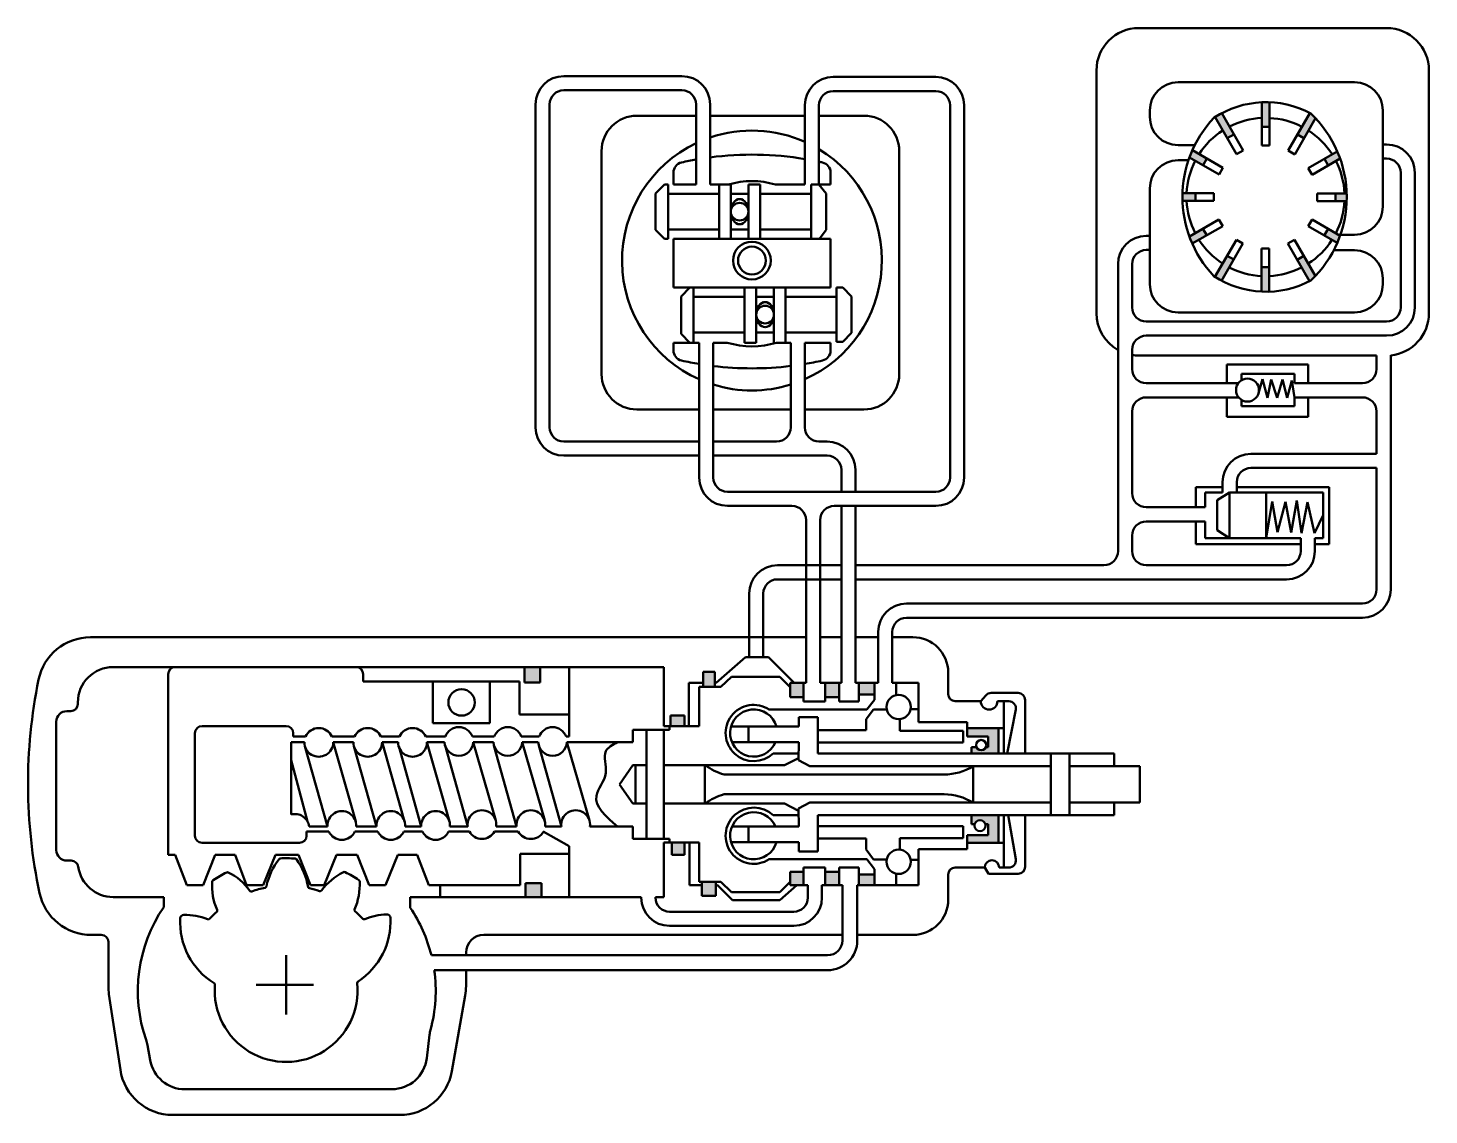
# Model space of a CAD drawing. Header units: millimetres. Extents: x 2894 to 11869, y 2137 to 5316.
# Drawn here: x 2894 to 6862, y 2137 to 5215 of the extents above; entities that cross this region are included whole.
import ezdxf

# ---------------------------------------------------------------- set-up
doc = ezdxf.new("R2010")
doc.units = ezdxf.units.MM
doc.layers.add('Layer1', color=7, linetype='Continuous', lineweight=50)

# ---------------------------------------------------------------- blocks, each defined once
blk = doc.blocks.new('*U3')
at = {"layer": 'Layer1'}
blk.add_line((10.8, 0), (-10.8, 0), dxfattribs=at)
blk = doc.blocks.new('*U4')
at = {"layer": 'Layer1', "color": 0, "linetype": 'ByBlock', "lineweight": -2, "transparency": 16777216}
blk.add_blockref('*U3', (6399.3, 4934.4), dxfattribs=at)
for p, rotation in [((6300, 4908), 29.99999999999998), ((6498.5, 4907.7), 330.0000000000001), ((6227.3, 4835.5), 59.99999999999999), ((6571, 4834.9), 300.0000000000001), ((6200.5, 4736.4), 90), ((6597.4, 4735.7), 270), ((6226.9, 4637.1), 120), ((6570.6, 4636.5), 240), ((6299.4, 4564.4), 150), ((6497.8, 4564), 210), ((6398.6, 4537.6), 180)]:
    blk.add_blockref('*U3', p, dxfattribs=dict(at, rotation=rotation))

msp = doc.modelspace()

# ---------------------------------------------------------------- hatches: boundary and pattern name
at = {"layer": 'Layer1'}
h = msp.add_hatch(color=256, dxfattribs=at)
h.dxf.hatch_style = 1
h.paths.add_polyline_path([(6540.7, 4959.1, 0.01716), (6524.8, 4974.9), (6489.1, 4913.1), (6507.8, 4902.3)])
h.paths.add_polyline_path([(6410.1, 5004.4, 0.020155), (6388.5, 5004.3), (6388.5, 4934.4), (6410.1, 4934.4)])
h.paths.add_polyline_path([(6274.8, 4973.4, 0.020155), (6256.1, 4962.5), (6290.7, 4902.6), (6309.4, 4913.4)])
h.paths.add_polyline_path([(6191.8, 4868.5, 0.016746), (6183.6, 4848.3), (6221.9, 4826.2), (6232.7, 4844.9)])
h.paths.add_polyline_path([(6200.5, 4747.2), (6163.9, 4747.2, 0.016585), (6163.8, 4725.6), (6200.5, 4725.6)])
h.paths.add_polyline_path([(6232.3, 4627.8), (6221.5, 4646.5), (6183.4, 4624.5, 0.016751), (6191.5, 4604.2)])
h.paths.add_polyline_path([(6308.8, 4559), (6290.1, 4569.8), (6255.6, 4510.1, 0.020155), (6274.3, 4499.2)])
h.paths.add_polyline_path([(6409.4, 4537.6), (6387.8, 4537.6), (6387.8, 4468, 0.020155), (6409.4, 4467.9)])
h.paths.add_polyline_path([(6507.2, 4569.4), (6488.5, 4558.6), (6523.6, 4497.7, 0.004198), (6527.6, 4499.8, 0.013604), (6540.1, 4512.4)])
h.paths.add_polyline_path([(6576, 4645.9), (6565.2, 4627.1), (6601.8, 4606, 0.016766), (6609.9, 4626.3)])
h.paths.add_polyline_path([(6628.7, 4746.5), (6597.4, 4746.5), (6597.4, 4724.8), (6628.7, 4724.8, 0.016585)])
h.paths.add_polyline_path([(6610.1, 4845, 0.016771), (6602.1, 4865.4), (6565.6, 4844.3), (6576.4, 4825.5)])
h = msp.add_hatch(color=256, dxfattribs=at)
h.dxf.hatch_style = 1
h.paths.add_polyline_path([(4753.2, 2908), (4717.1, 2908), (4717.1, 2872.8), (4753.2, 2872.8)])
h.paths.add_polyline_path([(4753, 3267.4), (4713.5, 3267.4), (4713.5, 3237.5), (4753, 3237.5)])
h.paths.add_polyline_path([(4841.9, 2796.6), (4802.8, 2796.6), (4802.8, 2757.3), (4841.9, 2757.3)])
h.paths.add_polyline_path([(5090.7, 2825.5), (5052.6, 2825.5), (5052.6, 2797), (5052.6, 2787.6), (5090.7, 2787.6)])
h.paths.add_polyline_path([(5191, 2825.5), (5152.1, 2825.5), (5152.1, 2787.6), (5191, 2787.6)])
h.paths.add_polyline_path([(5291.5, 2817.8), (5247.3, 2817.8), (5247.3, 2787.6), (5291.5, 2787.6)])
h.paths.add_polyline_path([(4839.6, 3391.9), (4806, 3391.9), (4806, 3348.9), (4839.6, 3348.9)])
h.paths.add_polyline_path([(5090.7, 3360.3), (5063.8, 3360.3), (5052.6, 3360.3), (5052.6, 3348.5), (5052.6, 3319.9), (5090.7, 3319.9)])
h.paths.add_polyline_path([(5191, 3360.3), (5152.1, 3360.3), (5152.1, 3319.9), (5191, 3319.9)])
h.paths.add_polyline_path([(5291.5, 3360.3), (5247.3, 3360.3), (5247.3, 3327.7), (5291.5, 3327.7)])
h.paths.add_polyline_path([(4344.8, 3405), (4300.2, 3405), (4300.2, 3361.5), (4344.8, 3361.5)])
h.paths.add_polyline_path([(4348.8, 2793.4), (4303, 2793.4), (4303, 2753.7), (4348.8, 2753.7)])
h.paths.add_polyline_path([(5642.4, 3231.6), (5554.2, 3231.6), (5554.2, 3208.7), (5613.4, 3208.7), (5613.4, 3178.5), (5607.3, 3178.5, -0.673367), (5580.3, 3178.5), (5565.9, 3178.5), (5565.9, 3160.3), (5642.4, 3160.3)])
h.paths.add_polyline_path([(5642.4, 2985.2), (5565.9, 2985.2), (5565.9, 2959.7), (5575.1, 2959.7, -0.785514), (5605.6, 2959.7), (5613.4, 2959.7), (5613.4, 2928.5), (5554.2, 2928.5), (5554.2, 2907.4), (5642.4, 2907.4)])

# ---------------------------------------------------------------- linework, layer by layer
for p, q in [((6741.9, 5214.7), (6040.1, 5214.7)), ((5920.1, 5094.7), (5920.1, 4407.2)), ((6861.9, 4407.2), (6861.9, 5094.7)), ((4746.1, 5078.5), (4411.4, 5078.5)), ((5465.4, 5076.1), (5174.3, 5076.1)), ((6651.4, 5060.9), (6151.1, 5060.9)), ((4411.4, 5038.5), (4746.1, 5038.5)), ((5174.3, 5036.1), (5465.4, 5036.1)), ((6388.5, 5004.3), (6388.5, 4882)), ((6410.1, 4882), (6410.1, 5004.6)), ((4331.4, 4998.5), (4331.4, 4083.7)), ((4371.4, 4083.7), (4371.4, 4998.5)), ((4618.6, 4966.4), (4786.1, 4966.4)), ((4786.1, 4998.5), (4786.1, 4771.3)), ((4826.1, 4771.3), (4826.1, 4998.5)), ((4826.1, 4966.4), (5094.3, 4966.4)), ((5094.3, 4771.3), (5094.3, 4996.1)), ((5134.3, 4771.3), (5134.3, 4996.1)), ((5134.3, 4966.4), (5261.6, 4966.4)), ((5505.4, 4996.1), (5505.4, 3941.4)), ((5545.4, 3941.4), (5545.4, 4996.1)), ((6071.1, 4980.9), (6071.1, 4962.9)), ((6256.1, 4962.5), (6316.9, 4857.2)), ((6335.7, 4868), (6274.8, 4973.4)), ((6524.1, 4973.6), (6462.9, 4867.6)), ((6731.4, 4709.2), (6731.4, 4980.9)), ((6481.6, 4856.8), (6540.7, 4959.1)), ((6151.1, 4882.9), (6198.6, 4882.9)), ((6388.5, 4882), (6410.1, 4882)), ((6742, 4885), (6731.4, 4885)), ((4518.6, 4234.5), (4518.6, 4866.4)), ((5361.6, 4866.4), (5361.6, 4234.5)), ((6183.6, 4848.3), (6267.3, 4799.9)), ((6278.1, 4818.7), (6191.8, 4868.5)), ((6316.9, 4857.2), (6335.7, 4868)), ((6462.9, 4867.6), (6481.6, 4856.8)), ((6602.1, 4865.4), (6520.1, 4818)), ((6530.9, 4799.3), (6610.1, 4845)), ((6731.4, 4845), (6742, 4845)), ((4721.9, 4771.3), (4721.9, 4804.8)), ((5167.3, 4771.3), (5167.3, 4804.7)), ((6151.1, 4840.4), (6180.8, 4840.4)), ((6267.3, 4799.9), (6278.1, 4818.7)), ((6520.1, 4818), (6530.9, 4799.3)), ((6782, 4805), (6782, 4423.6)), ((6822, 4423.6), (6822, 4805)), ((4696.7, 4771.3), (4671.7, 4746.3)), ((4706.9, 4771.3), (4696.7, 4771.3)), ((4706.9, 4617.9), (4706.9, 4771.3)), ((4721.9, 4771.3), (4786.1, 4771.3)), ((4826.1, 4771.3), (4877.9, 4771.3)), ((4884.5, 4771.3), (4851.5, 4771.3)), ((4851.5, 4771.3), (4851.5, 4617.9)), ((4884.5, 4771.3), (4884.5, 4617.9)), ((4934.5, 4745.3), (4934.5, 4771.3)), ((4934.5, 4617.9), (4934.5, 4771.3)), ((4934.5, 4771.3), (4967.5, 4771.3)), ((4967.5, 4771.3), (4967.5, 4617.9)), ((5010.9, 4771.3), (5094.3, 4771.3)), ((5112.1, 4617.9), (5112.1, 4771.3)), ((5129.2, 4771.3), (5112.1, 4771.3)), ((5112.1, 4771.3), (5167.3, 4771.3)), ((5134.3, 4771.3), (5154.2, 4746.3)), ((4671.7, 4746.3), (4671.7, 4642.9)), ((4851.5, 4745.3), (4706.9, 4745.3)), ((4934.5, 4745.3), (4884.5, 4745.3)), ((5112.1, 4745.3), (4967.5, 4745.3)), ((5154.2, 4746.3), (5154.2, 4642.9)), ((6071.1, 4760.4), (6071.1, 4489.4)), ((6163.8, 4725.6), (6253, 4725.6)), ((6253, 4747.2), (6163.9, 4747.2)), ((6253, 4725.6), (6253, 4747.2)), ((6628.7, 4746.5), (6544.9, 4746.5)), ((6544.9, 4746.5), (6544.9, 4724.8)), ((6544.9, 4724.8), (6628.7, 4724.8)), ((4696.7, 4617.9), (4671.7, 4642.9)), ((4706.9, 4643.9), (4851.5, 4643.9)), ((4884.5, 4643.9), (4934.5, 4643.9)), ((4967.5, 4643.9), (5112.1, 4643.9)), ((5135.3, 4617.9), (5154.2, 4642.9)), ((6267, 4672.7), (6183.4, 4624.5)), ((6191.5, 4604.2), (6277.8, 4654)), ((6277.8, 4654), (6267, 4672.7)), ((6530.6, 4672.1), (6519.7, 4653.4)), ((6519.7, 4653.4), (6601.8, 4606)), ((6609.9, 4626.3), (6530.6, 4672.1)), ((4696.7, 4617.9), (4706.9, 4617.9)), ((4721.9, 4617.9), (5167.3, 4617.9)), ((4721.9, 4479.7), (4721.9, 4617.9)), ((4884.5, 4617.9), (4934.5, 4617.9)), ((5129.2, 4617.9), (5104.1, 4617.9)), ((5167.3, 4617.9), (5167.3, 4479.7)), ((6071.1, 4626.2), (6061.3, 4626.2)), ((6071.1, 4586.2), (6071.1, 4626.2)), ((6316.3, 4615.2), (6255.6, 4510.1)), ((6274.3, 4499.2), (6335, 4604.4)), ((6335, 4604.4), (6316.3, 4615.2)), ((6481, 4614.9), (6462.2, 4604)), ((6462.2, 4604), (6523.6, 4497.8)), ((6540.1, 4512.4), (6481, 4614.9)), ((6651.4, 4629.2), (6610.9, 4629.2)), ((6061.3, 4586.2), (6071.1, 4586.2)), ((6409.4, 4590.1), (6387.8, 4590.1)), ((6387.8, 4590.1), (6387.8, 4467.4)), ((6409.4, 4467.7), (6409.4, 4590.1)), ((6651.4, 4585.2), (6591.9, 4585.2)), ((5981.3, 4546.2), (5981.3, 3733.3)), ((6021.3, 4423.6), (6021.3, 4546.2)), ((6731.4, 4489.4), (6731.4, 4505.2)), ((5167.3, 4479.7), (4721.9, 4479.7)), ((4768.9, 4479.7), (4743.9, 4454.7)), ((4743.9, 4454.7), (4743.9, 4348.5)), ((4779.1, 4479.7), (4768.9, 4479.7)), ((4779.1, 4323.5), (4779.1, 4479.7)), ((4923.7, 4453.7), (4779.1, 4453.7)), ((4956.7, 4479.7), (4923.7, 4479.7)), ((4923.7, 4479.7), (4923.7, 4323.5)), ((5006.7, 4479.7), (4956.7, 4479.7)), ((4956.7, 4479.7), (4956.7, 4323.5)), ((5006.7, 4453.7), (4956.7, 4453.7)), ((5006.7, 4453.7), (5006.7, 4479.7)), ((5006.7, 4323.5), (5006.7, 4479.7)), ((5006.7, 4479.7), (5039.7, 4479.7)), ((5039.7, 4479.7), (5039.7, 4323.5)), ((5184.3, 4453.7), (5039.7, 4453.7)), ((5184.3, 4326.2), (5184.3, 4479.7)), ((5184.3, 4479.7), (5201.4, 4479.7)), ((5201.4, 4479.7), (5226.4, 4454.7)), ((5226.4, 4454.7), (5226.4, 4351.2)), ((6151.1, 4409.4), (6651.4, 4409.4)), ((6742, 4383.6), (6061.3, 4383.6)), ((4768.9, 4323.5), (4743.9, 4348.5)), ((4779.1, 4352.2), (4923.7, 4352.2)), ((4956.7, 4352.2), (5006.7, 4352.2)), ((5039.7, 4352.2), (5184.3, 4352.2)), ((5184.3, 4326.2), (5201.4, 4326.2)), ((5226.4, 4351.2), (5201.4, 4326.2)), ((6061.3, 4343.6), (6742, 4343.6)), ((4721.9, 4323.5), (4721.9, 4302.2)), ((4768.9, 4323.5), (4721.9, 4323.5)), ((4768.9, 4323.5), (4794.9, 4323.5)), ((4794.9, 4323.5), (4794.9, 3941.4)), ((4834.9, 3941.4), (4834.9, 4323.5)), ((4834.9, 4323.5), (4874.5, 4323.5)), ((4923.7, 4323.5), (4956.7, 4323.5)), ((5014.3, 4323.5), (5054.3, 4323.5)), ((5054.3, 4083.7), (5054.3, 4323.5)), ((5094.3, 4323.5), (5094.3, 4083.7)), ((5094.3, 4323.5), (5167.3, 4323.5)), ((5167.3, 4323.5), (5167.3, 4302.3)), ((6021.3, 4248.8), (6021.3, 4303.6)), ((6040.1, 4287.2), (6713.4, 4287.2)), ((6713.4, 4248.8), (6713.4, 4287.2)), ((6753.4, 4287.8), (6753.4, 3624.7)), ((6289.5, 4208.8), (6289.5, 4261.8)), ((6289.5, 4261.8), (6519.8, 4261.8)), ((6519.8, 4208.8), (6519.8, 4261.8)), ((6289.5, 4208.8), (6061.3, 4208.8)), ((6289.5, 4208.8), (6321.9, 4208.8)), ((6330.5, 4235.3), (6481.2, 4235.3)), ((6330.5, 4216.8), (6330.5, 4235.3)), ((6390.7, 4220.4), (6379.2, 4180.4)), ((6390.7, 4220.4), (6404.1, 4167.7)), ((6404.1, 4167.7), (6414.6, 4218.9)), ((6414.6, 4218.9), (6432, 4167.7)), ((6432, 4167.7), (6446.9, 4218.9)), ((6446.9, 4218.9), (6460.3, 4167.7)), ((6460.3, 4167.7), (6473.2, 4216.9)), ((6473.2, 4216.9), (6481.2, 4168.8)), ((6481.2, 4235.3), (6481.2, 4208.8)), ((6481.2, 4208.8), (6519.8, 4208.8)), ((6519.8, 4208.8), (6673.4, 4208.8)), ((6061.3, 4168.8), (6289.5, 4168.8)), ((6289.5, 4113.6), (6289.5, 4168.8)), ((6289.5, 4168.8), (6322.7, 4168.8)), ((6519.8, 4168.8), (6481.2, 4168.8)), ((6481.2, 4168.8), (6481.2, 4143.4)), ((6673.4, 4168.8), (6519.8, 4168.8)), ((6519.8, 4168.8), (6519.8, 4113.6)), ((4794.9, 4134.5), (4618.6, 4134.5)), ((5054.3, 4134.5), (4834.9, 4134.5)), ((5261.6, 4134.5), (5094.3, 4134.5)), ((6021.3, 3897.5), (6021.3, 4128.8)), ((6330.5, 4143.4), (6330.5, 4161.9)), ((6481.2, 4143.4), (6330.5, 4143.4)), ((6713.4, 4008.8), (6713.4, 4128.8)), ((6519.8, 4113.6), (6289.5, 4113.6)), ((4794.9, 4043.7), (4411.4, 4043.7)), ((5014.3, 4043.7), (4834.9, 4043.7)), ((5157.6, 4043.7), (5134.3, 4043.7)), ((6357.4, 4008.8), (6713.4, 4008.8)), ((4411.4, 4003.7), (4794.9, 4003.7)), ((4834.9, 4003.7), (5157.6, 4003.7)), ((6713.4, 3968.8), (6357.4, 3968.8)), ((6713.4, 3624.7), (6713.4, 3968.8)), ((5197.6, 3963.7), (5197.6, 3901.4)), ((5237.6, 3901.4), (5237.6, 3963.7)), ((6277.4, 3899.3), (6277.4, 3928.8)), ((6317.4, 3928.8), (6317.4, 3899.3)), ((5465.4, 3901.4), (4874.9, 3901.4)), ((6277.4, 3914.1), (6201.9, 3914.1)), ((6201.9, 3914.1), (6201.9, 3857.5)), ((6227.6, 3899.3), (6277.4, 3899.3)), ((6227.6, 3857.5), (6227.6, 3899.3)), ((6297.4, 3899.3), (6262.3, 3877.2)), ((6297.4, 3899.3), (6297.4, 3770.4)), ((6401.1, 3899.3), (6297.4, 3899.3)), ((6317.4, 3914.1), (6579, 3914.1)), ((6317.4, 3899.3), (6562.2, 3899.3)), ((6401.1, 3770.4), (6401.1, 3899.3)), ((6562.2, 3899.3), (6562.2, 3770.4)), ((6579, 3753), (6579, 3914.1)), ((4874.9, 3861.4), (5057.5, 3861.4)), ((5177.5, 3861.4), (5465.4, 3861.4)), ((5197.6, 3861.4), (5197.6, 3360.3)), ((5237.6, 3360.3), (5237.6, 3861.4)), ((6227.6, 3857.5), (6061.3, 3857.5)), ((6262.3, 3877.2), (6262.3, 3792.3)), ((6401.1, 3770.4), (6418.2, 3873.9)), ((6418.2, 3873.9), (6432.9, 3786.6)), ((6432.9, 3786.6), (6455.8, 3873.1)), ((6455.8, 3873.1), (6471.3, 3785.8)), ((6471.3, 3785.8), (6487.6, 3876.3)), ((6487.6, 3876.3), (6500.7, 3784.2)), ((6500.7, 3784.2), (6517.8, 3871.5)), ((6517.8, 3871.5), (6537.4, 3784.2)), ((5097.5, 3821.4), (5097.5, 3360.3)), ((5137.5, 3360.3), (5137.5, 3821.4)), ((6061.3, 3817.5), (6227.6, 3817.5)), ((6201.9, 3817.5), (6201.9, 3753)), ((6227.6, 3770.4), (6227.6, 3817.5)), ((6537.4, 3784.2), (6562.2, 3834.9)), ((6021.3, 3733.3), (6021.3, 3777.5)), ((6498.8, 3770.4), (6227.6, 3770.4)), ((6262.3, 3792.3), (6297.4, 3770.4)), ((6297.4, 3770.4), (6401.1, 3770.4)), ((6498.8, 3753), (6498.8, 3770.4)), ((6562.2, 3770.4), (6538.8, 3770.4)), ((6538.8, 3770.4), (6538.8, 3753)), ((6201.9, 3753), (6498.8, 3753)), ((6498.8, 3753), (6498.8, 3733.3)), ((6538.8, 3733.3), (6538.8, 3753)), ((6538.8, 3753), (6579, 3753)), ((5197.6, 3693.3), (5016.5, 3693.3)), ((5941.3, 3693.3), (5237.6, 3693.3)), ((6458.8, 3693.3), (6061.3, 3693.3)), ((5016.5, 3653.3), (5197.6, 3653.3)), ((5237.6, 3653.3), (6458.8, 3653.3)), ((4936.5, 3613.3), (4936.5, 3432.9)), ((4976.5, 3432.9), (4976.5, 3613.3)), ((5381.9, 3584.7), (6673.4, 3584.7)), ((6673.4, 3544.7), (5381.9, 3544.7)), ((5301.9, 3360.3), (5301.9, 3504.7)), ((5341.9, 3504.7), (5341.9, 3360.3)), ((5097.5, 3489.5), (3070.9, 3489.5)), ((5197.6, 3489.5), (5137.5, 3489.5)), ((5301.9, 3489.5), (5237.6, 3489.5)), ((5400.2, 3489.5), (5341.9, 3489.5)), ((4843.1, 3360.3), (4926, 3432.9)), ((4926, 3432.9), (4991.2, 3432.9)), ((4991.2, 3432.9), (5063.8, 3360.3)), ((3135.3, 3405), (4694.6, 3405)), ((3291, 3385), (3291, 2873.7)), ((3823.3, 3405), (3311, 3405)), ((3843.3, 3364), (3843.3, 3385)), ((4300.2, 3361.5), (4300.2, 3405)), ((4300.2, 3405), (4344.8, 3405)), ((4344.8, 3405), (4344.8, 3361.5)), ((4427.1, 3270.4), (4427.1, 3405)), ((4694.6, 3405), (4694.6, 3237.5)), ((4806, 3391.9), (4806, 3348.9)), ((4839.6, 3391.9), (4806, 3391.9)), ((4839.6, 3348.9), (4839.6, 3391.9)), ((4856.1, 3348.9), (4886.5, 3377.6)), ((4886.5, 3377.6), (5023.1, 3377.6)), ((5023.1, 3377.6), (5052.6, 3348.5)), ((5500.2, 3328.3), (5500.2, 3389.5)), ((4286.4, 3364), (3843.3, 3364)), ((4040.3, 3246.3), (4040.3, 3364)), ((4040.3, 3364), (4201.6, 3364)), ((4201.6, 3364), (4201.6, 3246.3)), ((4286.4, 3270.4), (4286.4, 3364)), ((4344.8, 3361.5), (4300.2, 3361.5)), ((4766, 3237.5), (4766, 3360.3)), ((4766, 3360.3), (4806, 3360.3)), ((4794.9, 3237.5), (4794.9, 3348.9)), ((4794.9, 3348.9), (4856.1, 3348.9)), ((4806, 3348.9), (4839.6, 3348.9)), ((4839.6, 3360.3), (4843.1, 3360.3)), ((5063.8, 3360.3), (5052.6, 3360.3)), ((5052.6, 3360.3), (5052.6, 3348.5)), ((5052.6, 3348.5), (5052.6, 3319.9)), ((5063.8, 3360.3), (5097.5, 3360.3)), ((5090.7, 3319.9), (5090.7, 3360.3)), ((5137.5, 3360.3), (5197.6, 3360.3)), ((5152.1, 3319.9), (5152.1, 3360.3)), ((5191, 3319.9), (5191, 3360.3)), ((5237.6, 3360.3), (5301.9, 3360.3)), ((5247.3, 3327.7), (5247.3, 3360.3)), ((5291.5, 3327.7), (5291.5, 3360.3)), ((5341.9, 3360.3), (5416.4, 3360.3)), ((5352.4, 3360.3), (5352.4, 3325.6)), ((5416.4, 3360.3), (5416.4, 3249.3)), ((3035.3, 3305), (3035.3, 3300.1)), ((5052.6, 3319.9), (5090.7, 3319.9)), ((5090.7, 3319.9), (5090.7, 3307.8)), ((5090.7, 3307.8), (5152.1, 3307.8)), ((5152.1, 3307.8), (5152.1, 3319.9)), ((5152.1, 3319.9), (5191, 3319.9)), ((5191, 3319.9), (5191, 3307.8)), ((5191, 3307.8), (5247.3, 3307.8)), ((5247.3, 3307.8), (5247.3, 3327.7)), ((5247.3, 3327.7), (5291.5, 3327.7)), ((5291.5, 3312.5), (5269.7, 3284.7)), ((5291.5, 3327.7), (5291.5, 3312.5)), ((5592.6, 3308.3), (5520.2, 3308.3)), ((5592.6, 3308.3), (5606.9, 3324.7)), ((5622, 3331.7), (5698.1, 3331.7)), ((5657.9, 3308.3), (5639.7, 3308.3)), ((5657.9, 3231.6), (5657.9, 3308.3)), ((5672, 3308.3), (5657.9, 3308.3)), ((5718.1, 3311.7), (5718.1, 3160.3)), ((3015.3, 3280.1), (3004.2, 3280.1)), ((4427.1, 3270.4), (4286.4, 3270.4)), ((4427.1, 3208), (4427.1, 3270.4)), ((4713.5, 3267.4), (4713.5, 3237.5)), ((4753, 3267.4), (4713.5, 3267.4)), ((4753, 3237.5), (4753, 3267.4)), ((5269.7, 3284.7), (4993.2, 3284.7)), ((5076.9, 3236.5), (5076.9, 3262.7)), ((5076.9, 3262.7), (5130.6, 3262.7)), ((5130.6, 3262.7), (5130.6, 3160.3)), ((5288.9, 3285.1), (5268.1, 3257.1)), ((5268.1, 3257.1), (5268.1, 3226.4)), ((5326, 3285.1), (5288.9, 3285.1)), ((5363, 3224.6), (5363, 3257.5)), ((5416.4, 3286.2), (5393.9, 3286.2)), ((5667.7, 3160.3), (5691.6, 3284.6)), ((2974.2, 3250.1), (2974.2, 2886.9)), ((3366.9, 2927.5), (3366.9, 3218)), ((3386.9, 3238), (3625.4, 3238)), ((3645.4, 3218), (3645.4, 3208)), ((4201.6, 3246.3), (4040.3, 3246.3)), ((4606.9, 3192), (4606.9, 3227.2)), ((4606.9, 3227.2), (4711, 3227.2)), ((4645.3, 3227.2), (4645.3, 2918.2)), ((4694.6, 3237.5), (4766, 3237.5)), ((4694.9, 2918.2), (4694.9, 3227.2)), ((4711, 3227.2), (4711, 3237.5)), ((4711, 3237.5), (4794.9, 3237.5)), ((4713.5, 3237.5), (4753, 3237.5)), ((5076.9, 3236.5), (4885.3, 3236.5)), ((4934.5, 3236.5), (4934.5, 3192.4)), ((5268.1, 3226.4), (5130.6, 3226.4)), ((5542.8, 3224.6), (5363, 3224.6)), ((5416.4, 3249.3), (5554.2, 3249.3)), ((5542.8, 3191.2), (5542.8, 3224.6)), ((5554.2, 3249.3), (5554.2, 3231.6)), ((5554.2, 3231.6), (5657.9, 3231.6)), ((5554.2, 3231.6), (5554.2, 3208.7)), ((5642.4, 3160.3), (5642.4, 3231.6)), ((5657.9, 3231.6), (5657.9, 3160.3)), ((3639.5, 3192), (3676.9, 3192)), ((3639.5, 2987.5), (3639.5, 3192)), ((3645.4, 3208), (3680.3, 3208)), ((3742.4, 2953.4), (3678.5, 3180.7)), ((3754.9, 3208), (3818.9, 3208)), ((3758.3, 3192), (3815.5, 3192)), ((3758.3, 3192), (3822.2, 2967.5)), ((3881, 2953.4), (3817, 3180.7)), ((3893.5, 3208), (3945.8, 3208)), ((3896.9, 3192), (3942.4, 3192)), ((3896.9, 3192), (3960.7, 2967.5)), ((4007.9, 2953.4), (3943.9, 3180.7)), ((4020.4, 3208), (4076.1, 3208)), ((4023.8, 3192), (4073.7, 3192)), ((4023.8, 3192), (4087.6, 2967.5)), ((4139.4, 2953.4), (4075.2, 3183.2)), ((4152.6, 3208), (4214.6, 3208)), ((4155, 3192), (4212.2, 3192)), ((4155, 3192), (4218.9, 2970.1)), ((4277.9, 2953.4), (4213.7, 3183.2)), ((4291.2, 3208), (4341.5, 3208)), ((4293.5, 3192), (4339.2, 3192)), ((4293.5, 3192), (4357.4, 2970.1)), ((4404.9, 2953.4), (4340.6, 3183.2)), ((4418.1, 3208), (4427.1, 3208)), ((4420.4, 3192), (4606.9, 3192)), ((4420.4, 3192), (4484.3, 2970.1)), ((5076.9, 3192.4), (4887.9, 3192.4)), ((5076.9, 3192.4), (5075.8, 3140.9)), ((5130.6, 3191.2), (5542.8, 3191.2)), ((5554.2, 3208.7), (5613.4, 3208.7)), ((5565.9, 3178.5), (5565.9, 3160.3)), ((5580.3, 3178.5), (5565.9, 3178.5)), ((5613.4, 3178.5), (5607.3, 3178.5)), ((5613.4, 3208.7), (5613.4, 3178.5)), ((3639.5, 3141.4), (3685.8, 2967.5)), ((5075.8, 3160.2), (5004.1, 3160.2)), ((5075.8, 3147.3), (5036.3, 3126.8)), ((5075.8, 3160.2), (5075.8, 3147.3)), ((5075.8, 3140.9), (5108.2, 3124.2)), ((5130.6, 3160.3), (5970.6, 3160.3)), ((5657.9, 3160.3), (5642.4, 3160.3)), ((5718.1, 3160.3), (5667.7, 3160.3)), ((5791.1, 2985.2), (5791.1, 3160.3)), ((5791.1, 3160.3), (5844.2, 3160.3)), ((5844.2, 3160.3), (5844.2, 2985.2)), ((5970.6, 3160.3), (5970.6, 3124.2)), ((4607.5, 3126.8), (4569.6, 3072.7)), ((4645.3, 3126.8), (4607.5, 3126.8)), ((4614.6, 3072.7), (4614.6, 3126.8)), ((5036.3, 3126.8), (4694.9, 3126.8)), ((4811.1, 3126.8), (4811.1, 3072.7)), ((4865.5, 3100.8), (5488.5, 3100.8)), ((5108.2, 3124.2), (5791.1, 3124.2)), ((5570.5, 3124.2), (5570.5, 3072.7)), ((5844.2, 3124.2), (6043.2, 3124.2)), ((6043.2, 3124.2), (6043.2, 3021.3)), ((4607.5, 3018.6), (4569.6, 3072.7)), ((4614.6, 3072.7), (4614.6, 3018.6)), ((4811.1, 3018.6), (4811.1, 3072.7)), ((5570.5, 3021.3), (5570.5, 3072.7)), ((4645.3, 3018.6), (4607.5, 3018.6)), ((5036.3, 3018.6), (4694.9, 3018.6)), ((4865.5, 3044.7), (5488.5, 3044.7)), ((5075.8, 2998.2), (5036.3, 3018.6)), ((5075.8, 3004.5), (5108.2, 3021.3)), ((5108.2, 3021.3), (5791.1, 3021.3)), ((5844.2, 3021.3), (6043.2, 3021.3)), ((5970.6, 3021.3), (5970.6, 2985.2)), ((5075.8, 2985.3), (5004.1, 2985.3)), ((5076.9, 2953.1), (5075.8, 3004.5)), ((5130.6, 2882.8), (5130.6, 2985.2)), ((5130.6, 2985.2), (5970.6, 2985.2)), ((5565.9, 2959.7), (5565.9, 2985.2)), ((5657.9, 2985.2), (5642.4, 2985.2)), ((5642.4, 2985.2), (5642.4, 2907.4)), ((5657.9, 2907.4), (5657.9, 2985.2)), ((5670, 2985.2), (5691.5, 2860.6)), ((5718.1, 2985.2), (5718.1, 2839.7)), ((3683, 2939.3), (3683, 2927.5)), ((3746.1, 2939.3), (3683, 2939.3)), ((3742.4, 2953.4), (3690.4, 2953.4)), ((3884.6, 2939.3), (3819.9, 2939.3)), ((3881, 2953.4), (3823.6, 2953.4)), ((4011.6, 2939.3), (3958.5, 2939.3)), ((4007.9, 2953.4), (3962.2, 2953.4)), ((4144.1, 2939.3), (4085.4, 2939.3)), ((4139.4, 2953.4), (4089.1, 2953.4)), ((4282.6, 2939.3), (4215.4, 2939.3)), ((4277.9, 2953.4), (4220.1, 2953.4)), ((4427.1, 2897.8), (4353, 2939.3)), ((4404.9, 2953.4), (4358.6, 2953.4)), ((4606.9, 2953.4), (4485.5, 2953.4)), ((4606.9, 2953.4), (4606.9, 2918.2)), ((5076.9, 2953.1), (4887.9, 2953.1)), ((4934.5, 2909), (4934.5, 2953.1)), ((5130.6, 2954.3), (5542.8, 2954.3)), ((5542.8, 2954.3), (5542.8, 2920.9)), ((5575.1, 2959.7), (5565.9, 2959.7)), ((5613.4, 2959.7), (5605.6, 2959.7)), ((5613.4, 2928.5), (5613.4, 2959.7)), ((3663, 2907.5), (3386.9, 2907.5)), ((4427.1, 2875.9), (4427.1, 2897.8)), ((4606.9, 2918.2), (4711, 2918.2)), ((4645.3, 2918.2), (4694.9, 2918.2)), ((4711, 2908), (4694.6, 2908)), ((4694.6, 2908), (4694.6, 2900.8)), ((4694.6, 2753.7), (4694.6, 2900.8)), ((4711, 2918.2), (4711, 2908)), ((4711, 2908), (4794.9, 2908)), ((4753.2, 2908), (4717.1, 2908)), ((4717.1, 2908), (4717.1, 2872.8)), ((4753.2, 2872.8), (4753.2, 2908)), ((4767.5, 2908), (4767.5, 2787.6)), ((4794.9, 2908), (4794.9, 2796.6)), ((5076.9, 2909), (4885.3, 2909)), ((5076.9, 2909), (5076.9, 2882.8)), ((5268.1, 2919.1), (5130.6, 2919.1)), ((5268.1, 2888.4), (5268.1, 2919.1)), ((5542.8, 2920.9), (5363, 2920.9)), ((5363, 2920.9), (5363, 2888)), ((5554.2, 2907.4), (5554.2, 2928.5)), ((5554.2, 2928.5), (5613.4, 2928.5)), ((5554.2, 2889.6), (5554.2, 2907.4)), ((5554.2, 2907.4), (5657.9, 2907.4)), ((5657.9, 2907.4), (5657.9, 2837.2)), ((3004.2, 2856.9), (3016.5, 2856.9)), ((3291, 2873.7), (3310.6, 2873.7)), ((3310.6, 2873.7), (3344.1, 2787.8)), ((3390.3, 2787.8), (3424.5, 2873.7)), ((3424.5, 2873.7), (3481.1, 2873.7)), ((3481.1, 2873.7), (3512.8, 2787.8)), ((3560.2, 2787.8), (3594.6, 2873.7)), ((3594.6, 2873.7), (3660.3, 2873.7)), ((3660.3, 2873.7), (3694.1, 2787.8)), ((3732.5, 2787.8), (3767.7, 2873.7)), ((3767.7, 2873.7), (3826.7, 2873.7)), ((3826.7, 2873.7), (3860.7, 2787.8)), ((3906.2, 2787.8), (3941.1, 2873.7)), ((3941.1, 2873.7), (3996.6, 2873.7)), ((3996.6, 2873.7), (4029.7, 2787.8)), ((4288.3, 2787.8), (4288.3, 2875.9)), ((4288.3, 2875.9), (4427.1, 2875.9)), ((4427.1, 2875.9), (4427.1, 2753.7)), ((4717.1, 2872.8), (4753.2, 2872.8)), ((5269.7, 2860.8), (4993.2, 2860.8)), ((5076.9, 2882.8), (5130.6, 2882.8)), ((5288.9, 2860.4), (5268.1, 2888.4)), ((5291.5, 2833), (5269.7, 2860.8)), ((5326, 2860.4), (5288.9, 2860.4)), ((5416.4, 2859.3), (5393.9, 2859.3)), ((5416.4, 2787.6), (5416.4, 2889.6)), ((5416.4, 2889.6), (5554.2, 2889.6)), ((5052.6, 2797), (5052.6, 2825.5)), ((5052.6, 2825.5), (5090.7, 2825.5)), ((5090.7, 2825.5), (5090.7, 2837.6)), ((5090.7, 2837.6), (5152.1, 2837.6)), ((5090.7, 2787.6), (5090.7, 2825.5)), ((5152.1, 2837.6), (5152.1, 2825.5)), ((5152.1, 2825.5), (5191, 2825.5)), ((5152.1, 2825.5), (5152.1, 2787.6)), ((5191, 2825.5), (5191, 2837.6)), ((5191, 2837.6), (5247.3, 2837.6)), ((5191, 2787.6), (5191, 2825.5)), ((5247.3, 2837.6), (5247.3, 2817.8)), ((5247.3, 2817.8), (5291.5, 2817.8)), ((5247.3, 2817.8), (5247.3, 2787.6)), ((5291.5, 2817.8), (5291.5, 2833)), ((5291.5, 2817.8), (5291.5, 2787.6)), ((5352.4, 2787.6), (5352.4, 2819.9)), ((5500.2, 2817.2), (5500.2, 2746.5)), ((5603.7, 2837.2), (5520.2, 2837.2)), ((5614.8, 2819.7), (5603.7, 2837.2)), ((5698.1, 2819.7), (5614.8, 2819.7)), ((5657.9, 2837.2), (5644.7, 2837.2)), ((5671.8, 2837.2), (5657.9, 2837.2)), ((3344.1, 2787.8), (3390.3, 2787.8)), ((3512.8, 2787.8), (3560.2, 2787.8)), ((3694.1, 2787.8), (3732.5, 2787.8)), ((3860.7, 2787.8), (3906.2, 2787.8)), ((4029.7, 2787.8), (4288.3, 2787.8)), ((4061.4, 2753.7), (4061.4, 2787.8)), ((4303, 2793.4), (4303, 2753.7)), ((4348.8, 2793.4), (4303, 2793.4)), ((4348.8, 2753.7), (4348.8, 2793.4)), ((4767.5, 2787.6), (4802.8, 2787.6)), ((4794.9, 2796.6), (4856.1, 2796.6)), ((4841.9, 2796.6), (4802.8, 2796.6)), ((4802.8, 2796.6), (4802.8, 2757.3)), ((4841.9, 2757.3), (4841.9, 2796.6)), ((4841.9, 2787.6), (4847, 2787.6)), ((4847, 2787.6), (4889.6, 2745)), ((4856.1, 2796.6), (4886.5, 2767.8)), ((5023.1, 2767.8), (5052.6, 2797)), ((5023.8, 2745), (5071.2, 2787.6)), ((5052.6, 2797), (5052.6, 2787.6)), ((5052.6, 2787.6), (5090.7, 2787.6)), ((5071.2, 2787.6), (5102.6, 2787.6)), ((5102.6, 2787.6), (5102.6, 2752)), ((5142.6, 2787.6), (5142.6, 2752)), ((5142.6, 2787.6), (5200.7, 2787.6)), ((5152.1, 2787.6), (5191, 2787.6)), ((5200.7, 2631), (5200.7, 2787.6)), ((5242.7, 2787.6), (5242.7, 2630.6)), ((5242.7, 2787.6), (5416.4, 2787.6)), ((5247.3, 2787.6), (5291.5, 2787.6)), ((3135.3, 2753.7), (3278.3, 2753.7)), ((3278.3, 2753.7), (3278.3, 2725.2)), ((3976.6, 2723.6), (3976.6, 2753.7)), ((3976.6, 2753.7), (4631.1, 2753.7)), ((4427.1, 2753.7), (4061.4, 2753.7)), ((4303, 2753.7), (4348.8, 2753.7)), ((4631.1, 2753.7), (4631.1, 2752)), ((4671.1, 2752), (4671.1, 2753.7)), ((4671.1, 2753.7), (4694.6, 2753.7)), ((4802.8, 2757.3), (4841.9, 2757.3)), ((4886.5, 2767.8), (5023.1, 2767.8)), ((4889.6, 2745), (5023.8, 2745)), ((5062.6, 2712), (4711.1, 2712)), ((5062.6, 2672), (4711.1, 2672)), ((3073.4, 2646.5), (3101.7, 2646.5)), ((3121.7, 2626.5), (3121.7, 2501.3)), ((4184.6, 2646.5), (5200.7, 2646.5)), ((5242.7, 2646.5), (5400.2, 2646.5)), ((3625.2, 2588.9), (3625.2, 2420.8)), ((5158.7, 2589), (4036.4, 2589)), ((4134.6, 2589), (4134.6, 2596.5)), ((4044.6, 2546.6), (5158.7, 2546.6)), ((4134.6, 2501), (4134.6, 2546.6)), ((3540.7, 2504.8), (3702.5, 2504.8)), ((3123.3, 2479), (3155.6, 2264.3)), ((4094.5, 2260.5), (4132.3, 2475)), ((4031.5, 2363.8), (4023.4, 2297.3)), ((3240, 2291.8), (3232.4, 2333.9)), ((3924.1, 2209.4), (3338.4, 2209.4)), ((3303.9, 2136.6), (3946.8, 2136.6))]:
    msp.add_line(p, q, dxfattribs=at)
for centre, radius in [((4909.5, 4694.6), 25), ((4944.4, 4556.2), 53.4), ((4944.4, 4556.2), 39.4), ((4981.7, 4403), 25), ((6347.9, 4189.3), 32.5), ((4122, 3304.9), 37.5), ((5359.8, 3291.9), 34.5), ((5593.8, 3184), 14.6), ((5590.3, 2956), 15.7), ((5359.8, 2853.6), 34.5)]:
    msp.add_circle(centre, radius, dxfattribs=at)
for centre, radius, start, end in [((6040.1, 5094.7), 120, 90, 180), ((6741.9, 5094.7), 120, 0, 90), ((4411.4, 4998.5), 80, 90, 180), ((4746.1, 4998.5), 80, 0, 90), ((5174.3, 4996.1), 80, 90, 180), ((5465.4, 4996.1), 80, 0, 90), ((6151.1, 4980.9), 80, 90, 180), ((6651.4, 4980.9), 80, 0, 90), ((4411.4, 4998.5), 40, 90, 180), ((4746.1, 4998.5), 40, 0, 90), ((5174.3, 4996.1), 40, 90, 180), ((5465.4, 4996.1), 40, 0, 90), ((6400.4, 4736.2), 268.4, 61.8947, 123.1923), ((4618.6, 4866.4), 100, 90, 180), ((5261.6, 4866.4), 100, 0, 90), ((6151.1, 4962.9), 80, 180, 270), ((6489.8, 4736.1), 326.2, 136.4479, 223.42), ((6398.9, 4736), 224.1, 92.6735, 117.1399), ((6398.9, 4736), 224.1, 62.6735, 87.1399), ((6302.7, 4736), 326.2, 313.5962, 46.5864), ((4944.4, 4556.2), 368, 65.9664, 108.7492), ((6398.6, 4736.4), 223.6, 122.6595, 147.181), ((6398.9, 4736), 224.1, 32.6735, 57.1399), ((4944.4, 4556.2), 368, 115.4757, 246.0283), ((6742, 4805), 80, 360, 90), ((4944.4, 3946.1), 910, 100.0167, 102.6362), ((4944.4, 3946.1), 910, 80.5206, 97.4684), ((4944.4, 4556.2), 368, 294.0336, 58.9375), ((6742, 4805), 40, 0, 90), ((4751.9, 4804.8), 30, 102.6362, 180), ((4944.4, 3946.1), 910, 77.3396, 77.9568), ((5137.3, 4804.7), 30, 0, 77.3396), ((6151.1, 4760.4), 80, 90, 180), ((6398.6, 4736.4), 223.6, 152.7271, 177.2359), ((6398.9, 4736), 224.1, 2.6735, 27.1399), ((4944.4, 4556.2), 225.1, 72.8152, 107.1848), ((6398.6, 4736.4), 223.6, 182.7821, 207.2634), ((6398.9, 4736), 224.1, 332.6735, 357.1399), ((6651.4, 4709.2), 80, 270, 360), ((6061.3, 4546.2), 80, 90, 180), ((6398.9, 4736), 224.1, 212.6735, 237.1399), ((6398.9, 4736), 224.1, 302.6735, 327.1399), ((6061.3, 4546.2), 40, 90, 180), ((6651.4, 4505.2), 80, 0, 90), ((6398.9, 4736), 224.1, 242.6735, 267.1399), ((6398.9, 4736), 224.1, 272.6735, 297.1399), ((6151.1, 4489.4), 80, 180, 270), ((6400.4, 4736.2), 268.4, 236.6756, 298.2879), ((6651.4, 4489.4), 80, 270, 0), ((6040.1, 4407.2), 120, 180, 240.6566), ((6061.3, 4423.6), 40, 180, 270), ((6742, 4423.6), 40, 270, 0), ((6742, 4423.6), 80, 270, 360), ((6741.9, 4407.2), 120, 275.5106, 0), ((6061.3, 4303.6), 40, 90, 180), ((4751.9, 4302.2), 30, 180, 257.3638), ((4944.4, 4556.2), 243, 253.2884, 286.7116), ((5137.3, 4302.3), 30, 282.6604, 0), ((6040.1, 4407.2), 120, 260.984, 270), ((4944.4, 5160.9), 910, 257.3638, 260.5438), ((4944.4, 5160.9), 910, 263.0884, 276.9346), ((4944.4, 5160.9), 910, 279.4794, 282.6604), ((6061.3, 4248.8), 40, 180, 270), ((6673.4, 4248.8), 40, 270, 360), ((4618.6, 4234.5), 100, 180, 270), ((5261.6, 4234.5), 100, 270, 0), ((4944.4, 4556.2), 368, 252.6875, 287.3717), ((6061.3, 4128.8), 40, 90, 180), ((6673.4, 4128.8), 40, 0, 90), ((4411.4, 4083.7), 80, 180, 270), ((4411.4, 4083.7), 40, 180, 270), ((5014.3, 4083.7), 40, 270, 0), ((5134.3, 4083.7), 40, 180, 270), ((5157.6, 3963.7), 80, 0, 90), ((6357.4, 3928.8), 80, 90, 180), ((5157.6, 3963.7), 40, 0, 90), ((6357.4, 3928.8), 40, 90, 180), ((4874.9, 3941.4), 80, 180, 270), ((4874.9, 3941.4), 40, 180, 270), ((5465.4, 3941.4), 40, 270, 0), ((5465.4, 3941.4), 80, 270, 0), ((6061.3, 3897.5), 40, 180, 270), ((5057.5, 3821.4), 40, 0, 90), ((5177.5, 3821.4), 40, 90, 180), ((6061.3, 3777.5), 40, 90, 180), ((5941.3, 3733.3), 40, 270, 0), ((6061.3, 3733.3), 40, 180, 270), ((6458.8, 3733.3), 40, 270, 0), ((6458.8, 3733.3), 80, 270, 0), ((5016.5, 3613.3), 80, 90, 180), ((5016.5, 3613.3), 40, 90, 180), ((6673.4, 3624.7), 40, 270, 0), ((6673.4, 3624.7), 80, 270, 0), ((5381.9, 3504.7), 80, 90, 180), ((5381.9, 3504.7), 40, 90, 180), ((3070.9, 3339.5), 150, 90, 168.4746), ((5400.2, 3389.5), 100, 0, 90), ((3135.3, 3305), 100, 90, 180), ((3311, 3385), 20, 90, 180), ((3823.3, 3385), 20, 0, 90), ((4372.1, 3074.1), 1478, 168.4746, 192.0677), ((3015.3, 3300.1), 20, 270, 0), ((4949.5, 3218.2), 79.6, 56.6952, 313.2779), ((5520.2, 3328.3), 20, 180, 270), ((5616.2, 3308.3), 23.6, 180, 360), ((5622, 3311.7), 20, 90, 139.1049), ((5672, 3288.3), 20, 349.1048, 90), ((5698.1, 3311.7), 20, 0, 90), ((3004.2, 3250.1), 30, 90, 180), ((4949.5, 3218.2), 66.8, 15.8913, 337.3326), ((3386.9, 3218), 20, 90, 180), ((3625.4, 3218), 20, 0, 90), ((3717.6, 3191.7), 40.7, 23.5668, 156.4332), ((3856.2, 3191.7), 40.7, 23.5668, 156.4332), ((3983.1, 3191.7), 40.7, 23.5668, 156.4332), ((4114.4, 3194.2), 40.7, 19.8546, 160.1454), ((4252.9, 3194.2), 40.7, 19.8546, 160.1454), ((4379.8, 3194.2), 40.7, 19.8546, 160.1454), ((3717.6, 3191.7), 40.7, 179.5867, 0.4133), ((3856.2, 3191.7), 40.7, 179.5867, 0.4133), ((3983.1, 3191.7), 40.7, 179.5867, 0.4133), ((4114.4, 3194.2), 40.7, 183.0364, 356.9636), ((4252.9, 3194.2), 40.7, 183.0364, 356.9636), ((4379.8, 3194.2), 40.7, 183.0364, 356.9636), ((4907.9, 3253.9), 158.9, 233.1052, 254.5099), ((5488.5, 3256.5), 155.7, 270, 301.7885), ((4907.9, 2891.6), 158.9, 105.4901, 126.8948), ((5488.5, 2888.9), 155.7, 58.2115, 90), ((3650, 2948.2), 40.7, 7.409, 104.9917), ((3783, 2956.4), 40.7, 355.8198, 184.1802), ((3921.6, 2956.4), 40.7, 355.8198, 184.1802), ((4048.5, 2956.4), 40.7, 355.8198, 184.1802), ((4179.7, 2958.8), 40.7, 352.3525, 187.6475), ((4318.3, 2958.8), 40.7, 352.3525, 187.6475), ((4445.2, 2958.8), 40.7, 352.3525, 187.6475), ((4949.5, 2927.3), 79.6, 46.7221, 303.3048), ((4949.5, 2927.3), 66.8, 22.6674, 344.1087), ((3783, 2956.4), 40.7, 204.9083, 335.0917), ((3921.6, 2956.4), 40.7, 204.9083, 335.0917), ((4048.5, 2956.4), 40.7, 204.9083, 335.0917), ((4179.7, 2958.8), 40.7, 208.7737, 331.2263), ((4318.3, 2958.8), 40.7, 208.7737, 330.5404), ((3386.9, 2927.5), 20, 180, 270), ((3663, 2927.5), 20, 270, 0), ((3004.2, 2886.9), 30, 180, 270), ((3016.5, 2836.9), 20, 8.0268, 90), ((3753.4, 2745.4), 188.2, 141.9844, 168.1742), ((3609.1, 2858.2), 5, 92.4995, 141.9844), ((3609.1, 2858.2), 5, 92.4995, 141.9844), ((3625.2, 2489.1), 374.4, 86.1206, 92.4995), ((3650.2, 2857.7), 5, 35.935, 86.1206), ((3501.9, 2750.2), 188.2, 9.9737, 35.935), ((5624.2, 2837.2), 20.5, 0, 180), ((5671.8, 2857.2), 20, 270, 9.7753), ((3135.3, 2853.7), 100, 188.0268, 270), ((3625.2, 2489.1), 374.4, 116.7397, 123.5685), ((3459, 2819), 5, 64.2681, 116.7397), ((3392.7, 2681.4), 157.8, 34.8803, 64.2681), ((3873.9, 2657.2), 188.2, 117.3441, 142.2249), ((3789.8, 2819.9), 5, 63.5569, 117.3441), ((3625.2, 2489.1), 374.4, 56.6209, 63.5569), ((5520.2, 2817.2), 20, 90, 180), ((5698.1, 2839.7), 20, 270, 0), ((3573.2, 2783.7), 157.8, 175.0344, 204.7422), ((3421, 2796.9), 5, 123.5685, 175.0344), ((3625.2, 2489.1), 297.1, 101.626, 109.1329), ((3564.4, 2785), 5, 281.626, 348.1742), ((3692.2, 2783.7), 5, 189.9737, 257.1972), ((3625.2, 2489.1), 297.1, 71.4762, 77.1972), ((3645.4, 2791), 188.2, 337.3883, 2.0552), ((3828.5, 2797.6), 5, 2.0552, 56.6209), ((3073.4, 2796.5), 150, 192.0677, 270), ((3526.2, 2774.5), 5, 214.8803, 289.1329), ((3721.2, 2775.5), 5, 251.4762, 322.2249), ((4711.1, 2752), 80, 180, 270), ((4711.1, 2752), 40, 180, 270), ((5062.6, 2752), 40, 270, 0), ((5062.6, 2752), 80, 270, 0), ((5400.2, 2746.5), 100, 270, 0), ((3626.9, 2487.6), 421.8, 145.7278, 199.1654), ((3335.3, 2693.2), 10, 91.0104, 176.8226), ((3338.2, 2530.6), 172.6, 68.0518, 91.0104), ((3625.2, 2489.1), 297.1, 131.4366, 136.9347), ((3425.3, 2715.6), 5, 311.4366, 24.7422), ((3823.8, 2716.8), 5, 157.3883, 228.9107), ((3625.2, 2489.1), 297.1, 43.1427, 48.9107), ((3915, 2532.2), 172.6, 91.6098, 112.9837), ((3910.4, 2694.7), 10, 2.9714, 91.6098), ((3626.9, 2487.6), 421.8, 13.8995, 34.0122), ((3528.6, 2682.5), 203.6, 176.8226, 238.1292), ((3404.6, 2695.4), 5, 248.0518, 316.9347), ((3717.1, 2684.7), 203.6, 303.2844, 2.9714), ((3845.6, 2695.7), 5, 223.1427, 292.9837), ((3101.7, 2626.5), 20, 0, 90), ((4184.6, 2596.5), 50, 90, 180), ((5158.7, 2631), 42, 270, 360), ((5158.7, 2630.6), 84, 270, 0), ((3626.9, 2487.6), 421.8, 344.9012, 8.0406), ((3271.7, 2501.3), 150, 180, 188.5374), ((3418.5, 2505.3), 5, 355.5188, 58.1292), ((3625.2, 2489.1), 202.4, 175.5188, 5.8548), ((3831.5, 2510.3), 5, 123.2844, 185.8548), ((3984.6, 2501), 150, 350.0049, 0), ((3134, 2316.3), 100, 10.14, 19.1654), ((4130.7, 2351.7), 100, 164.9012, 173.0794), ((3303.9, 2286.6), 150, 188.5374, 270), ((3338.4, 2309.4), 100, 190.14, 270), ((3924.1, 2309.4), 100, 270, 353.0794), ((3946.8, 2286.6), 150, 270, 350.0049)]:
    msp.add_arc(centre, radius, start, end, dxfattribs=at)
for centre in [(4909.5, 4694.6), (4981.7, 4403)]:
    msp.add_ellipse(centre, major_axis=(0, 35.7), ratio=0.700581, dxfattribs=at)
msp.add_spline([(4563.7, 3192), (4530.4, 3166.7), (4530.4, 3105.4), (4503.7, 3040), (4563.7, 2953.4)], degree=3, dxfattribs=at)

# ---------------------------------------------------------------- block references
msp.add_blockref('*U4', (0, 0), dxfattribs=at)

doc.saveas('drawing.dxf')
